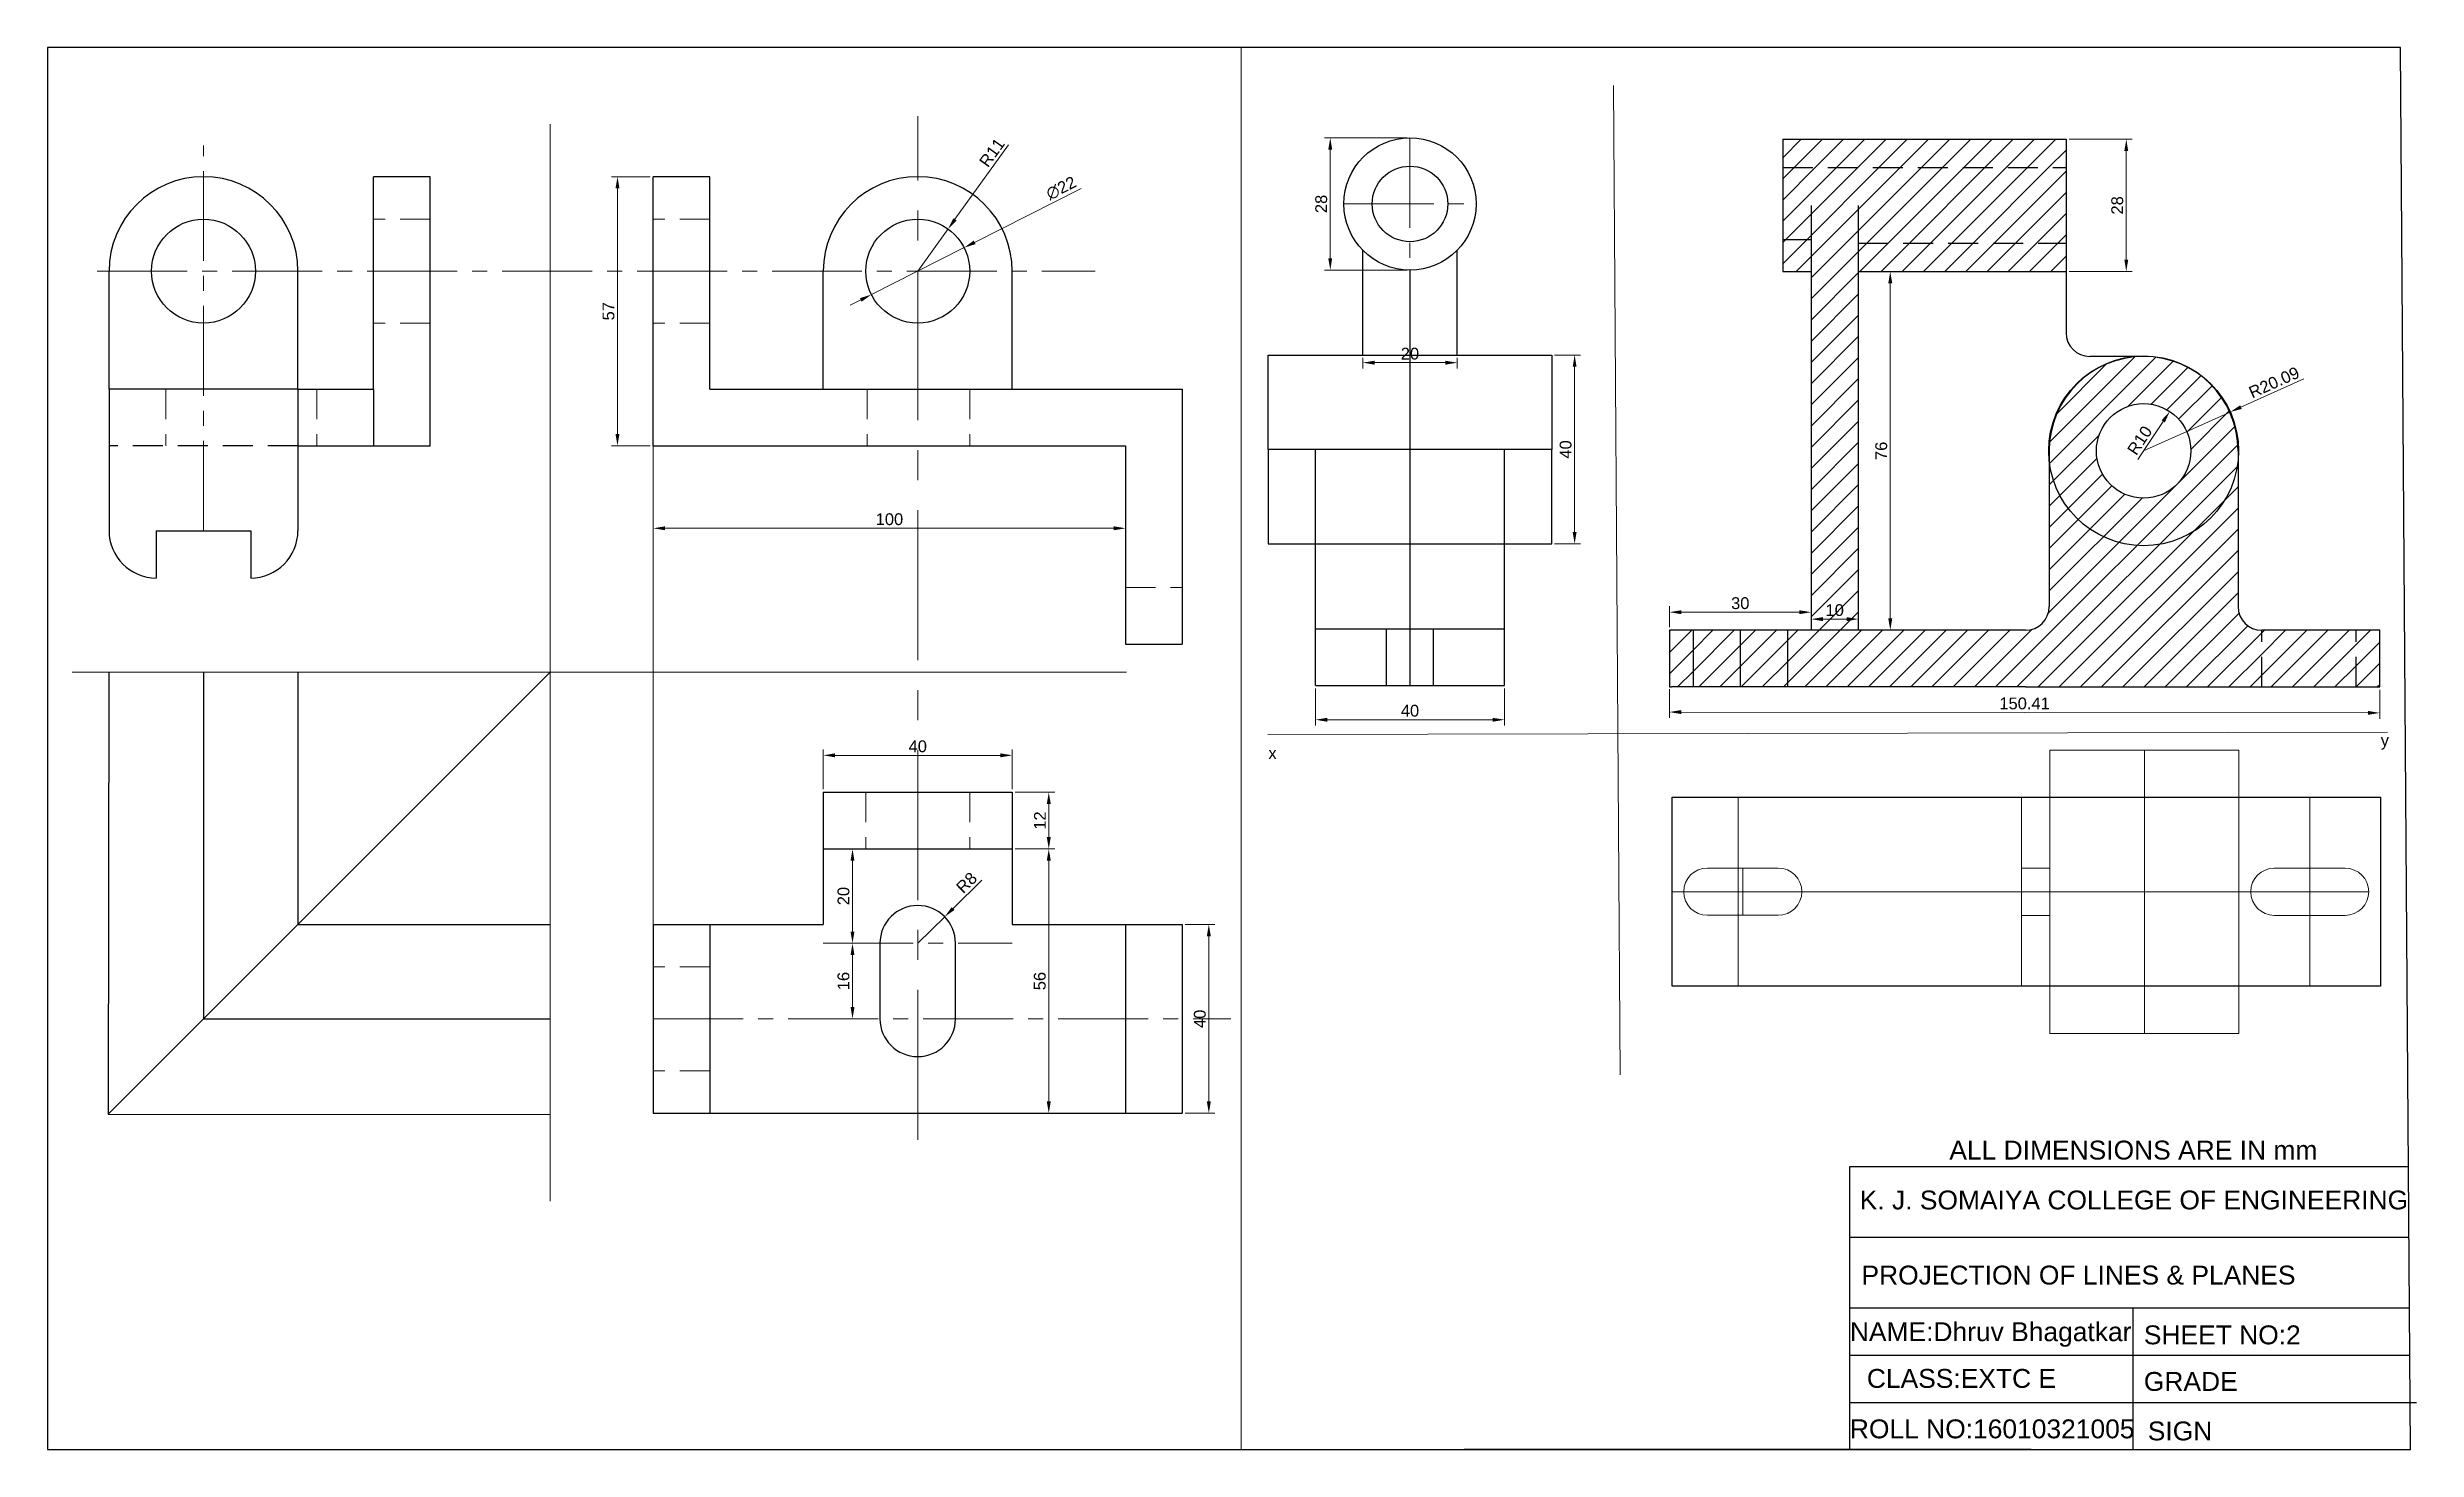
# Model space of a CAD drawing. Header units: millimetres. Extents: x 485 to 1032, y 0 to 1332.
# Drawn here: x 530 to 1032, y 0 to 297 of the extents above.
import ezdxf

# ---------------------------------------------------------------- set-up
doc = ezdxf.new("R2010")
doc.units = ezdxf.units.MM
for name, pattern in [('CENTER', [50.8, 31.75, -6.35, 6.35, -6.35]), ('CENTER2', [28.575, 19.05, -3.175, 3.175, -3.175]), ('DASHED2', [9.525, 6.35, -3.175])]:
    doc.linetypes.add(name, pattern=pattern)
doc.styles.get("Standard").update_dxf_attribs({"font": 'arial.ttf'})
doc.dimstyles.new('ISO-25', dxfattribs={"dimtxt": 2.5, "dimasz": 2.5, "dimexe": 1.25, "dimexo": 0.625, "dimtad": 1, "dimdsep": 46, "dimtxsty": 'Standard', "dimcen": 2.5, "dimclrd": 256, "dimclre": 256, "dimclrt": 256, "dimadec": 0, "dimazin": 0, "dimtfac": 1, "dimtmove": 0, "dimatfit": 3, "dimfxl": 1, "dimlwd": 9, "dimlwe": 9, "dimarcsym": 0})
pattern_1 = [(45, (-1652.1206, -1337.5027), (-2.245064, 2.245064), [])]

# ---------------------------------------------------------------- blocks, each defined once
blk = doc.blocks.new('*D18')
at = {"lineweight": 9, "transparency": 16777216}
for p, q in [((817.9, 277.84), (800.39, 277.84)), ((801.64, 252.34), (801.64, 275.34)), ((817.9, 249.84), (800.39, 249.84))]:
    blk.add_line(p, q, dxfattribs=at)
for points in [[(801.22, 275.34), (802.05, 275.34), (801.64, 277.84)], [(801.22, 252.34), (802.05, 252.34), (801.64, 249.84)]]:
    blk.add_solid(points, dxfattribs=at)
at = {"layer": 'Defpoints', "color": 0, "lineweight": 9, "transparency": 16777216}
for p in [(801.64, 277.84), (818.52, 277.84), (818.52, 249.84)]:
    blk.add_point(p, dxfattribs=at)
at = {"lineweight": 9, "transparency": 16777216, "insert": (799.73, 263.84), "char_height": 2.5, "attachment_point": 5, "rotation": 90}
blk.add_mtext('28', dxfattribs=at)
blk = doc.blocks.new('*D19')
at = {"lineweight": 9, "transparency": 16777216}
for p, q in [((808.52, 231.22), (808.52, 228.97)), ((828.52, 231.22), (828.52, 228.97)), ((811.02, 230.22), (826.02, 230.22))]:
    blk.add_line(p, q, dxfattribs=at)
for points in [[(811.02, 230.63), (811.02, 229.8), (808.52, 230.22)], [(826.02, 230.63), (826.02, 229.8), (828.52, 230.22)]]:
    blk.add_solid(points, dxfattribs=at)
at = {"layer": 'Defpoints', "color": 0, "lineweight": 9, "transparency": 16777216}
for p in [(808.52, 231.84), (828.52, 231.84), (828.52, 230.22)]:
    blk.add_point(p, dxfattribs=at)
at = {"lineweight": 9, "transparency": 16777216, "insert": (818.52, 232.12), "char_height": 2.5, "attachment_point": 5}
blk.add_mtext('20', dxfattribs=at)
blk = doc.blocks.new('*D20')
at = {"lineweight": 9, "transparency": 16777216}
for p, q in [((849.15, 231.84), (854.63, 231.84)), ((853.38, 229.34), (853.38, 194.34)), ((849.15, 191.84), (854.63, 191.84))]:
    blk.add_line(p, q, dxfattribs=at)
for points in [[(852.97, 229.34), (853.8, 229.34), (853.38, 231.84)], [(852.97, 194.34), (853.8, 194.34), (853.38, 191.84)]]:
    blk.add_solid(points, dxfattribs=at)
at = {"layer": 'Defpoints', "color": 0, "lineweight": 9, "transparency": 16777216}
for p in [(848.52, 231.84), (848.52, 191.84), (853.38, 191.84)]:
    blk.add_point(p, dxfattribs=at)
at = {"lineweight": 9, "transparency": 16777216, "insert": (851.48, 211.84), "char_height": 2.5, "attachment_point": 5, "rotation": 90}
blk.add_mtext('40', dxfattribs=at)
blk = doc.blocks.new('*D21')
at = {"lineweight": 9, "transparency": 16777216}
for p, q in [((798.52, 161.22), (798.52, 153.34)), ((838.52, 161.22), (838.52, 153.34)), ((801.02, 154.59), (836.02, 154.59))]:
    blk.add_line(p, q, dxfattribs=at)
for points in [[(801.02, 155), (801.02, 154.17), (798.52, 154.59)], [(836.02, 155), (836.02, 154.17), (838.52, 154.59)]]:
    blk.add_solid(points, dxfattribs=at)
at = {"layer": 'Defpoints', "color": 0, "lineweight": 9, "transparency": 16777216}
for p in [(798.52, 161.84), (838.52, 161.84), (838.52, 154.59)]:
    blk.add_point(p, dxfattribs=at)
at = {"lineweight": 9, "transparency": 16777216, "insert": (818.52, 156.49), "char_height": 2.5, "attachment_point": 5}
blk.add_mtext('40', dxfattribs=at)
blk = doc.blocks.new('*D22')
at = {"lineweight": 9, "transparency": 16777216}
for p, q in [((903.45, 174.17), (903.45, 177.15)), ((905.95, 175.9), (910.95, 175.9)), ((913.45, 174.17), (913.45, 177.15))]:
    blk.add_line(p, q, dxfattribs=at)
for points in [[(905.95, 176.32), (905.95, 175.48), (903.45, 175.9)], [(910.95, 176.32), (910.95, 175.48), (913.45, 175.9)]]:
    blk.add_solid(points, dxfattribs=at)
at = {"layer": 'Defpoints', "color": 0, "lineweight": 9, "transparency": 16777216}
for p in [(913.45, 175.9), (903.45, 173.54), (913.45, 173.54)]:
    blk.add_point(p, dxfattribs=at)
at = {"lineweight": 9, "transparency": 16777216, "insert": (908.45, 177.8), "char_height": 2.5, "attachment_point": 5}
blk.add_mtext('10', dxfattribs=at)
blk = doc.blocks.new('*D23')
at = {"lineweight": 9, "transparency": 16777216}
blk.add_line((972.64, 209.69), (978, 217.79), dxfattribs=at)
blk.add_solid([(977.65, 218.02), (978.35, 217.56), (979.38, 219.88)], dxfattribs=at)
at = {"layer": 'Defpoints', "color": 0, "lineweight": 9, "transparency": 16777216}
for p in [(979.38, 219.88), (973.86, 211.54)]:
    blk.add_point(p, dxfattribs=at)
at = {"lineweight": 9, "transparency": 16777216, "insert": (973.04, 213.75), "char_height": 2.5, "attachment_point": 5, "rotation": 56.4886}
blk.add_mtext('R10', dxfattribs=at)
blk = doc.blocks.new('*D24')
at = {"lineweight": 9, "transparency": 16777216}
for p, q in [((1007.77, 226.77), (994.47, 220.8)), ((973.86, 211.54), (992.19, 219.77))]:
    blk.add_line(p, q, dxfattribs=at)
blk.add_solid([(994.3, 221.18), (994.64, 220.42), (992.19, 219.77)], dxfattribs=at)
at = {"layer": 'Defpoints', "color": 0, "lineweight": 9, "transparency": 16777216}
for p in [(992.19, 219.77), (973.86, 211.54)]:
    blk.add_point(p, dxfattribs=at)
at = {"lineweight": 9, "transparency": 16777216, "insert": (1001.48, 226.03), "char_height": 2.5, "attachment_point": 5, "rotation": 24.187}
blk.add_mtext('R20.09', dxfattribs=at)
blk = doc.blocks.new('*D25')
at = {"lineweight": 9, "transparency": 16777216}
for p, q in [((958.07, 277.54), (971.43, 277.54)), ((970.18, 275.04), (970.18, 252.04)), ((958.07, 249.54), (971.43, 249.54))]:
    blk.add_line(p, q, dxfattribs=at)
for points in [[(969.77, 275.04), (970.6, 275.04), (970.18, 277.54)], [(969.77, 252.04), (970.6, 252.04), (970.18, 249.54)]]:
    blk.add_solid(points, dxfattribs=at)
at = {"layer": 'Defpoints', "color": 0, "lineweight": 9, "transparency": 16777216}
for p in [(957.45, 277.54), (957.45, 249.54), (970.18, 249.54)]:
    blk.add_point(p, dxfattribs=at)
at = {"lineweight": 9, "transparency": 16777216, "insert": (968.28, 263.54), "char_height": 2.5, "attachment_point": 5, "rotation": 90}
blk.add_mtext('28', dxfattribs=at)
blk = doc.blocks.new('*D26')
at = {"lineweight": 9, "transparency": 16777216}
for p, q in [((914.07, 249.54), (921.46, 249.54)), ((920.21, 247.04), (920.21, 176.04)), ((914.07, 173.54), (921.46, 173.54))]:
    blk.add_line(p, q, dxfattribs=at)
for points in [[(919.8, 247.04), (920.63, 247.04), (920.21, 249.54)], [(919.8, 176.04), (920.63, 176.04), (920.21, 173.54)]]:
    blk.add_solid(points, dxfattribs=at)
at = {"layer": 'Defpoints', "color": 0, "lineweight": 9, "transparency": 16777216}
for p in [(913.45, 249.54), (913.45, 173.54), (920.21, 173.54)]:
    blk.add_point(p, dxfattribs=at)
at = {"lineweight": 9, "transparency": 16777216, "insert": (918.31, 211.54), "char_height": 2.5, "attachment_point": 5, "rotation": 90}
blk.add_mtext('76', dxfattribs=at)
blk = doc.blocks.new('*D27')
at = {"lineweight": 9, "transparency": 16777216}
for p, q in [((873.45, 174.17), (873.45, 178.62)), ((875.95, 177.37), (900.95, 177.37)), ((903.45, 174.17), (903.45, 178.62))]:
    blk.add_line(p, q, dxfattribs=at)
for points in [[(875.95, 177.78), (875.95, 176.95), (873.45, 177.37)], [(900.95, 177.78), (900.95, 176.95), (903.45, 177.37)]]:
    blk.add_solid(points, dxfattribs=at)
at = {"layer": 'Defpoints', "color": 0, "lineweight": 9, "transparency": 16777216}
for p in [(903.45, 177.37), (873.45, 173.54), (903.45, 173.54)]:
    blk.add_point(p, dxfattribs=at)
at = {"lineweight": 9, "transparency": 16777216, "insert": (888.45, 179.27), "char_height": 2.5, "attachment_point": 5}
blk.add_mtext('30', dxfattribs=at)
blk = doc.blocks.new('*D28')
at = {"lineweight": 9, "transparency": 16777216}
for p, q in [((873.45, 161.1), (873.44, 154.97)), ((1023.86, 160.92), (1023.85, 154.79)), ((875.94, 156.22), (1021.35, 156.04))]:
    blk.add_line(p, q, dxfattribs=at)
for points in [[(875.94, 156.63), (875.94, 155.8), (873.44, 156.22)], [(1021.35, 156.46), (1021.35, 155.63), (1023.85, 156.04)]]:
    blk.add_solid(points, dxfattribs=at)
at = {"layer": 'Defpoints', "color": 0, "lineweight": 9, "transparency": 16777216}
for p in [(873.45, 161.72), (1023.86, 161.54), (1023.85, 156.04)]:
    blk.add_point(p, dxfattribs=at)
at = {"lineweight": 9, "transparency": 16777216, "insert": (948.65, 158.03), "char_height": 2.5, "attachment_point": 5, "rotation": 359.9311}
blk.add_mtext('150.41', dxfattribs=at)
blk = doc.blocks.new('*D41')
at = {"lineweight": 9, "transparency": 16777216}
for p, q in [((748.92, 267.13), (726.34, 255.7)), ((704.48, 244.64), (724.11, 254.58)), ((702.25, 243.51), (700.02, 242.38))]:
    blk.add_line(p, q, dxfattribs=at)
for points in [[(726.15, 256.08), (726.53, 255.33), (724.11, 254.58)], [(702.06, 243.88), (702.44, 243.14), (704.48, 244.64)]]:
    blk.add_solid(points, dxfattribs=at)
at = {"layer": 'Defpoints', "color": 0, "lineweight": 9, "transparency": 16777216}
for p in [(724.11, 254.58), (704.48, 244.64)]:
    blk.add_point(p, dxfattribs=at)
at = {"lineweight": 9, "transparency": 16777216, "insert": (744.67, 267.19), "char_height": 2.5, "attachment_point": 5, "rotation": 26.8454}
blk.add_mtext('∅22', dxfattribs=at)
blk = doc.blocks.new('*D42')
at = {"lineweight": 9, "transparency": 16777216}
for p, q in [((733.5, 276.37), (722.17, 260.58)), ((714.3, 249.61), (720.71, 258.54))]:
    blk.add_line(p, q, dxfattribs=at)
blk.add_solid([(721.83, 260.82), (722.51, 260.33), (720.71, 258.54)], dxfattribs=at)
at = {"layer": 'Defpoints', "color": 0, "lineweight": 9, "transparency": 16777216}
for p in [(720.71, 258.54), (714.3, 249.61)]:
    blk.add_point(p, dxfattribs=at)
at = {"lineweight": 9, "transparency": 16777216, "insert": (730.01, 274.72), "char_height": 2.5, "attachment_point": 5, "rotation": 54.3286}
blk.add_mtext('R11', dxfattribs=at)
blk = doc.blocks.new('*D43')
at = {"lineweight": 9, "transparency": 16777216}
for p, q in [((658.3, 211.98), (658.3, 193.89)), ((758.3, 211.98), (758.3, 193.89)), ((660.8, 195.14), (755.8, 195.14))]:
    blk.add_line(p, q, dxfattribs=at)
for points in [[(660.8, 195.56), (660.8, 194.73), (658.3, 195.14)], [(755.8, 195.56), (755.8, 194.73), (758.3, 195.14)]]:
    blk.add_solid(points, dxfattribs=at)
at = {"layer": 'Defpoints', "color": 0, "lineweight": 9, "transparency": 16777216}
for p in [(658.3, 212.61), (758.3, 212.61), (758.3, 195.14)]:
    blk.add_point(p, dxfattribs=at)
at = {"lineweight": 9, "transparency": 16777216, "insert": (708.3, 197.05), "char_height": 2.5, "attachment_point": 5}
blk.add_mtext('100', dxfattribs=at)
blk = doc.blocks.new('*D44')
at = {"lineweight": 9, "transparency": 16777216}
for p, q in [((694.92, 107.24), (701.73, 107.24)), ((700.48, 104.74), (700.48, 93.74)), ((694.92, 91.24), (701.73, 91.24))]:
    blk.add_line(p, q, dxfattribs=at)
for points in [[(700.07, 104.74), (700.9, 104.74), (700.48, 107.24)], [(700.07, 93.74), (700.9, 93.74), (700.48, 91.24)]]:
    blk.add_solid(points, dxfattribs=at)
at = {"layer": 'Defpoints', "color": 0, "lineweight": 9, "transparency": 16777216}
for p in [(694.3, 107.24), (694.3, 91.24), (700.48, 91.24)]:
    blk.add_point(p, dxfattribs=at)
at = {"transparency": 16777216, "insert": (698.58, 99.24), "char_height": 2.5, "attachment_point": 5, "rotation": 90}
blk.add_mtext('16', dxfattribs=at)
blk = doc.blocks.new('*D45')
at = {"lineweight": 9, "transparency": 16777216}
for p, q in [((694.92, 127.24), (701.73, 127.24)), ((700.48, 124.74), (700.48, 109.74)), ((694.92, 107.24), (701.73, 107.24))]:
    blk.add_line(p, q, dxfattribs=at)
for points in [[(700.07, 124.74), (700.9, 124.74), (700.48, 127.24)], [(700.07, 109.74), (700.9, 109.74), (700.48, 107.24)]]:
    blk.add_solid(points, dxfattribs=at)
at = {"layer": 'Defpoints', "color": 0, "lineweight": 9, "transparency": 16777216}
for p in [(694.3, 127.24), (694.3, 107.24), (700.48, 107.24)]:
    blk.add_point(p, dxfattribs=at)
at = {"transparency": 16777216, "insert": (698.58, 117.24), "char_height": 2.5, "attachment_point": 5, "rotation": 90}
blk.add_mtext('20', dxfattribs=at)
blk = doc.blocks.new('*D46')
at = {"lineweight": 9, "transparency": 16777216}
for p, q in [((727.86, 120.59), (721.78, 114.61)), ((714.3, 107.24), (720, 112.85))]:
    blk.add_line(p, q, dxfattribs=at)
blk.add_solid([(721.48, 114.9), (722.07, 114.31), (720, 112.85)], dxfattribs=at)
at = {"layer": 'Defpoints', "color": 0, "lineweight": 9, "transparency": 16777216}
for p in [(720, 112.85), (714.3, 107.24)]:
    blk.add_point(p, dxfattribs=at)
at = {"transparency": 16777216, "insert": (724.64, 120.09), "char_height": 2.5, "attachment_point": 5, "rotation": 44.5676}
blk.add_mtext('R8', dxfattribs=at)
blk = doc.blocks.new('*D47')
at = {"lineweight": 9, "transparency": 16777216}
for p, q in [((734.92, 139.24), (743.29, 139.24)), ((742.04, 136.74), (742.04, 129.74)), ((734.92, 127.24), (743.29, 127.24))]:
    blk.add_line(p, q, dxfattribs=at)
for points in [[(741.62, 136.74), (742.46, 136.74), (742.04, 139.24)], [(741.62, 129.74), (742.46, 129.74), (742.04, 127.24)]]:
    blk.add_solid(points, dxfattribs=at)
at = {"layer": 'Defpoints', "color": 0, "lineweight": 9, "transparency": 16777216}
for p in [(734.3, 139.24), (734.3, 127.24), (742.04, 127.24)]:
    blk.add_point(p, dxfattribs=at)
at = {"transparency": 16777216, "insert": (740.16, 133.24), "char_height": 2.5, "attachment_point": 5, "rotation": 90}
blk.add_mtext('12', dxfattribs=at)
blk = doc.blocks.new('*D48')
at = {"lineweight": 9, "transparency": 16777216}
for p, q in [((770.92, 111.24), (777.18, 111.24)), ((775.93, 108.74), (775.93, 73.74)), ((770.92, 71.24), (777.18, 71.24))]:
    blk.add_line(p, q, dxfattribs=at)
for points in [[(775.51, 108.74), (776.35, 108.74), (775.93, 111.24)], [(775.51, 73.74), (776.35, 73.74), (775.93, 71.24)]]:
    blk.add_solid(points, dxfattribs=at)
at = {"layer": 'Defpoints', "color": 0, "lineweight": 9, "transparency": 16777216}
for p in [(770.3, 111.24), (770.3, 71.24), (775.93, 71.24)]:
    blk.add_point(p, dxfattribs=at)
at = {"transparency": 16777216, "insert": (774.03, 91.24), "char_height": 2.5, "attachment_point": 5, "rotation": 90}
blk.add_mtext('40', dxfattribs=at)
blk = doc.blocks.new('*D49')
at = {"lineweight": 9, "transparency": 16777216}
for p, q in [((734.92, 127.24), (743.29, 127.24)), ((742.04, 124.74), (742.04, 73.74)), ((734.92, 71.24), (743.29, 71.24))]:
    blk.add_line(p, q, dxfattribs=at)
for points in [[(741.62, 124.74), (742.46, 124.74), (742.04, 127.24)], [(741.62, 73.74), (742.46, 73.74), (742.04, 71.24)]]:
    blk.add_solid(points, dxfattribs=at)
at = {"layer": 'Defpoints', "color": 0, "lineweight": 9, "transparency": 16777216}
for p in [(734.3, 127.24), (734.3, 71.24), (742.04, 71.24)]:
    blk.add_point(p, dxfattribs=at)
at = {"transparency": 16777216, "insert": (740.14, 99.24), "char_height": 2.5, "attachment_point": 5, "rotation": 90}
blk.add_mtext('56', dxfattribs=at)
blk = doc.blocks.new('*D50')
at = {"lineweight": 9, "transparency": 16777216}
for p, q in [((657.67, 269.61), (649.47, 269.61)), ((650.72, 215.11), (650.72, 267.11)), ((657.67, 212.61), (649.47, 212.61))]:
    blk.add_line(p, q, dxfattribs=at)
for points in [[(650.3, 267.11), (651.14, 267.11), (650.72, 269.61)], [(650.3, 215.11), (651.14, 215.11), (650.72, 212.61)]]:
    blk.add_solid(points, dxfattribs=at)
at = {"layer": 'Defpoints', "color": 0, "lineweight": 9, "transparency": 16777216}
for p in [(650.72, 269.61), (658.3, 269.61), (658.3, 212.61)]:
    blk.add_point(p, dxfattribs=at)
at = {"transparency": 16777216, "insert": (648.82, 241.11), "char_height": 2.5, "attachment_point": 5, "rotation": 90}
blk.add_mtext('57', dxfattribs=at)
blk = doc.blocks.new('*D51')
at = {"lineweight": 9, "transparency": 16777216}
for p, q in [((694.3, 139.86), (694.3, 148.3)), ((696.8, 147.05), (731.8, 147.05)), ((734.3, 139.86), (734.3, 148.3))]:
    blk.add_line(p, q, dxfattribs=at)
for points in [[(696.8, 147.47), (696.8, 146.63), (694.3, 147.05)], [(731.8, 147.47), (731.8, 146.63), (734.3, 147.05)]]:
    blk.add_solid(points, dxfattribs=at)
at = {"layer": 'Defpoints', "color": 0, "lineweight": 9, "transparency": 16777216}
for p in [(734.3, 147.05), (694.3, 139.24), (734.3, 139.24)]:
    blk.add_point(p, dxfattribs=at)
at = {"transparency": 16777216, "insert": (714.3, 148.95), "char_height": 2.5, "attachment_point": 5}
blk.add_mtext('40', dxfattribs=at)

msp = doc.modelspace()

# ---------------------------------------------------------------- hatches: boundary and pattern name
h = msp.add_hatch()
h.set_pattern_fill('ANSI31', color=256)
h.set_pattern_definition(pattern_1)
h.paths.add_polyline_path([(897.449, 277.541), (897.449, 271.541), (957.449, 271.541), (957.449, 277.541)])
h.paths.add_polyline_path([(957.449, 249.541), (957.449, 255.541), (913.449, 255.541), (913.449, 249.541)])
h.paths.add_polyline_path([(897.449, 256.337), (897.449, 249.541), (903.449, 249.541), (903.449, 256.337)])
h = msp.add_hatch()
h.set_pattern_fill('ANSI31', color=256)
h.set_pattern_definition(pattern_1)
h.paths.add_polyline_path([(957.449, 255.541), (957.449, 271.541), (897.449, 271.541), (897.449, 256.337), (903.449, 256.337), (903.449, 173.541), (913.449, 173.541), (913.449, 255.541)])
h = msp.add_hatch()
h.set_pattern_fill('ANSI31', color=256)
h.set_pattern_definition(pattern_1)
h.paths.add_polyline_path([(953.858, 211.541, 1), (993.858, 211.541, 1)])
h.paths.add_polyline_path([(983.858, 211.541, -1), (963.858, 211.541, -1)], flags=16)
h.paths.add_polyline_path([(993.858, 211.541, -1), (953.858, 211.541), (953.858, 178.541, -0.4142136), (948.858, 173.541), (898.449, 173.541), (898.449, 161.541), (948.858, 161.541), (998.858, 161.541), (998.858, 173.541, -0.4142136), (993.858, 178.541)])
h = msp.add_hatch()
h.set_pattern_fill('ANSI31', color=256)
h.set_pattern_definition(pattern_1)
h.paths.add_polyline_path([(878.449, 173.541), (873.449, 173.541), (873.449, 161.722), (873.449, 161.541), (873.858, 161.541), (878.449, 161.541), (878.449, 161.722)])
h = msp.add_hatch()
h.set_pattern_fill('ANSI31', color=256)
h.set_pattern_definition(pattern_1)
h.paths.add_polyline_path([(1018.858, 173.541), (998.858, 173.541), (998.858, 161.541), (1018.858, 161.541)])
h.paths.add_polyline_path([(898.449, 173.541), (888.449, 173.541), (888.449, 161.541), (898.449, 161.541)])
h.paths.add_polyline_path([(888.449, 173.541), (878.449, 173.541), (878.449, 161.541), (888.449, 161.541)])
h = msp.add_hatch()
h.set_pattern_fill('ANSI31', color=256)
h.set_pattern_definition(pattern_1)
h.paths.add_polyline_path([(1023.858, 173.541), (1018.858, 173.541), (1018.858, 161.541), (1023.858, 161.541)])

# ---------------------------------------------------------------- linework, layer by layer
at = {"lineweight": 9}
for p, q in [((782.765, 297), (782.765, 0)), ((861.6, 288.93), (862.994, 79.367)), ((636.5, 280.747), (636.5, 52.62)), ((818.522, 263.842), (804.522, 263.842)), ((658.296, 212.608), (658.296, 111.237)), ((798.522, 211.842), (788.522, 211.842)), ((535.251, 164.675), (758.477, 164.675)), ((636.5, 164.675), (542.902, 71.076)), ((788.416, 151.435), (1025.511, 151.98)), ((954.024, 148.159), (954.024, 88.159)), ((954.024, 148.159), (974.024, 148.159)), ((974.024, 148.159), (974.024, 88.159)), ((994.024, 148.159), (974.024, 148.159)), ((994.024, 118.159), (994.024, 148.159)), ((994.024, 148.159), (994.024, 88.159)), ((874.024, 138.159), (874.024, 98.159)), ((874.024, 138.159), (874.024, 128.159)), ((888.024, 138.159), (888.024, 98.159)), ((948.024, 138.159), (888.024, 138.159)), ((948.024, 98.159), (948.024, 138.159)), ((1024.024, 138.159), (994.024, 138.159)), ((1024.024, 138.159), (994.024, 138.159)), ((1024.024, 138.159), (994.024, 138.159)), ((1009.024, 138.159), (1009.024, 98.159)), ((1024.024, 138.159), (1024.024, 98.159)), ((1024.024, 138.159), (1024.024, 128.159)), ((1024.024, 128.159), (1024.024, 108.159)), ((881.484, 123.174), (896.484, 123.174)), ((888.984, 123.174), (888.984, 113.174)), ((954.024, 123.159), (948.024, 123.159)), ((1001.524, 123.159), (1016.524, 123.159)), ((1009.024, 123.159), (1009.024, 113.159)), ((996.524, 118.159), (874.024, 118.159)), ((874.024, 118.159), (889.024, 118.159)), ((876.484, 118.174), (901.484, 118.174)), ((996.524, 118.159), (1021.524, 118.159)), ((881.484, 113.174), (896.484, 113.174)), ((954.024, 113.159), (948.024, 113.159)), ((954.024, 113.159), (948.024, 113.159)), ((954.024, 113.159), (948.024, 113.159)), ((1001.524, 113.159), (1016.524, 113.159)), ((948.024, 98.159), (948.024, 104.159)), ((888.024, 98.159), (948.024, 98.159)), ((954.024, 88.159), (994.024, 88.159))]:
    msp.add_line(p, q, dxfattribs=at)
at = {"linetype": 'CENTER', "lineweight": 9}
msp.add_line((714.296, 65.61), (714.296, 282.411), dxfattribs=at)
at = {"linetype": 'CENTER2', "lineweight": 9}
for p, q in [((563.062, 194.608), (563.062, 276.23)), ((818.522, 277.842), (818.522, 249.842)), ((804.522, 263.842), (832.522, 263.842)), ((540.564, 249.608), (751.84, 249.608)), ((818.522, 231.842), (818.522, 216.842)), ((563.062, 91.237), (563.062, 164.675)), ((694.296, 107.237), (734.296, 107.237)), ((563.062, 91.237), (636.5, 91.237)), ((658.296, 91.237), (780.615, 91.237))]:
    msp.add_line(p, q, dxfattribs=at)
at = {"lineweight": 30}
for p, q in [((897.449, 277.541), (957.449, 277.541)), ((897.449, 277.541), (897.449, 249.541)), ((957.449, 277.541), (957.449, 249.541)), ((611.062, 269.608), (599.062, 269.608)), ((599.062, 224.608), (599.062, 269.608)), ((611.062, 212.608), (611.062, 269.608)), ((658.296, 212.608), (658.296, 269.608)), ((670.296, 269.608), (658.296, 269.608)), ((670.296, 224.608), (670.296, 269.608)), ((903.449, 263.541), (903.449, 173.541)), ((913.449, 263.541), (913.449, 173.541)), ((808.522, 231.842), (808.522, 254.044)), ((828.522, 231.842), (828.522, 254.044)), ((543.062, 224.608), (543.062, 249.608)), ((583.062, 224.608), (583.062, 249.608)), ((694.296, 224.608), (694.296, 249.608)), ((734.296, 224.608), (734.296, 249.608)), ((818.522, 249.842), (818.522, 231.842)), ((897.449, 249.541), (903.449, 249.541)), ((913.449, 249.541), (957.449, 249.541)), ((957.449, 249.541), (957.449, 236.541)), ((788.522, 211.842), (788.522, 231.842)), ((788.522, 231.842), (848.522, 231.842)), ((818.522, 231.842), (818.522, 161.842)), ((848.522, 231.842), (848.522, 211.842)), ((973.858, 231.541), (962.449, 231.541)), ((583.062, 224.608), (543.062, 224.608)), ((543.062, 224.608), (543.062, 194.608)), ((583.062, 224.608), (583.062, 194.608)), ((583.062, 224.608), (599.062, 224.608)), ((599.062, 224.608), (599.062, 212.608)), ((670.296, 224.608), (770.296, 224.608)), ((770.296, 224.608), (770.296, 170.608)), ((583.062, 212.608), (599.062, 212.608)), ((599.062, 212.608), (611.062, 212.608)), ((658.296, 212.608), (758.296, 212.608)), ((758.296, 212.608), (758.296, 170.608)), ((848.522, 211.842), (788.522, 211.842)), ((788.522, 211.842), (788.522, 191.842)), ((798.522, 173.842), (798.522, 211.842)), ((838.522, 173.842), (838.522, 211.842)), ((848.522, 191.842), (848.522, 211.842)), ((953.858, 211.541), (953.858, 178.541)), ((993.858, 211.541), (993.858, 178.541)), ((553.062, 194.608), (573.062, 194.608)), ((553.062, 194.608), (553.062, 184.608)), ((573.062, 194.608), (573.062, 184.608)), ((788.522, 191.842), (848.522, 191.842)), ((758.296, 170.608), (770.296, 170.608)), ((798.522, 161.842), (798.522, 173.842)), ((798.522, 173.842), (838.522, 173.842)), ((813.522, 161.842), (813.522, 173.842)), ((823.522, 161.842), (823.522, 173.842)), ((838.522, 161.842), (838.522, 173.842)), ((873.449, 173.541), (873.449, 161.722)), ((948.858, 173.541), (873.449, 173.541)), ((1023.858, 173.541), (998.858, 173.541)), ((1023.858, 161.541), (1023.858, 173.541)), ((798.522, 161.842), (838.522, 161.842)), ((948.858, 161.541), (873.858, 161.541)), ((948.858, 161.541), (1023.858, 161.541)), ((694.296, 139.237), (734.296, 139.237)), ((694.296, 139.237), (694.296, 111.237)), ((734.296, 139.237), (734.296, 111.237)), ((694.296, 127.237), (734.296, 127.237)), ((658.296, 111.237), (694.296, 111.237)), ((658.296, 111.237), (658.296, 71.237)), ((670.296, 111.237), (670.296, 71.237)), ((734.296, 111.237), (770.296, 111.237)), ((758.296, 111.237), (758.296, 71.237)), ((770.296, 111.237), (770.296, 71.237)), ((706.296, 107.237), (706.296, 91.237)), ((722.296, 91.237), (722.296, 107.237)), ((658.296, 71.237), (770.296, 71.237))]:
    msp.add_line(p, q, dxfattribs=at)
at = {"linetype": 'DASHED2'}
for p, q in [((897.449, 271.541), (957.449, 271.541)), ((897.449, 256.337), (903.449, 256.337)), ((913.449, 255.541), (957.449, 255.541)), ((998.858, 161.541), (998.858, 173.541)), ((1018.858, 161.541), (1018.858, 173.541))]:
    msp.add_line(p, q, dxfattribs=at)
at = {"linetype": 'DASHED2', "lineweight": 9}
for p, q in [((611.062, 260.608), (599.062, 260.608)), ((670.296, 260.608), (658.296, 260.608)), ((611.062, 238.608), (599.062, 238.608)), ((670.296, 238.608), (658.296, 238.608)), ((555.062, 224.608), (555.062, 212.608)), ((587.062, 224.608), (587.062, 212.608)), ((703.563, 224.608), (703.563, 212.608)), ((725.296, 224.608), (725.296, 212.608)), ((758.296, 182.608), (770.296, 182.608)), ((703.296, 139.237), (703.296, 127.237)), ((725.296, 139.237), (725.296, 127.237)), ((670.296, 102.237), (658.296, 102.237)), ((670.296, 80.237), (658.296, 80.237))]:
    msp.add_line(p, q, dxfattribs=at)
at = {"linetype": 'DASHED2', "lineweight": 30}
msp.add_line((583.062, 212.608), (543.062, 212.608), dxfattribs=at)
for p, q in [((878.449, 173.541), (878.449, 161.722)), ((888.449, 173.541), (888.449, 161.722)), ((898.449, 173.541), (898.449, 161.722)), ((543.023, 164.675), (542.902, 71.076)), ((563.062, 164.675), (563.062, 91.237)), ((583.062, 164.675), (583.062, 111.237)), ((873.449, 161.722), (873.449, 161.541)), ((873.449, 161.541), (873.858, 161.541)), ((878.449, 161.722), (878.449, 161.541)), ((888.449, 161.722), (888.449, 161.541)), ((898.449, 161.722), (898.449, 161.541)), ((898.449, 161.541), (898.449, 161.541)), ((583.062, 111.237), (636.5, 111.237)), ((563.062, 91.237), (636.5, 91.237)), ((542.902, 71.076), (636.5, 70.954)), ((911.658, 0), (911.658, 60)), ((911.658, 60), (1029.935, 60)), ((911.658, 45), (1030.044, 45)), ((911.658, 30), (1030.153, 30)), ((971.658, 0), (971.658, 30)), ((911.658, 20), (1030.225, 20)), ((911.658, 10), (1031.658, 10)), ((950.011, 0), (830.011, 0))]:
    msp.add_line(p, q)
msp.add_lwpolyline([(530.011, 0), (1030.371, 0), (1028.214, 297), (530.011, 297)], close=True)
at = {"lineweight": 30}
msp.add_lwpolyline([(874.024, 138.159), (1024.024, 138.159), (1024.024, 98.159), (874.024, 98.159)], close=True, dxfattribs=at)
for centre, radius in [((818.522, 263.842), 14), ((818.522, 263.842), 8), ((563.062, 249.608), 11), ((714.296, 249.608), 11), ((973.858, 211.541), 20.092), ((973.858, 211.541), 10)]:
    msp.add_circle(centre, radius, dxfattribs=at)
for centre, radius, start, end in [((563.062, 249.608), 20, 0, 180), ((714.296, 249.608), 20, 360, 180), ((962.449, 236.541), 5, 180, 270), ((553.062, 194.608), 10, 180, 270), ((573.062, 194.608), 10, 270, 0), ((948.858, 178.541), 5, 270, 0), ((998.858, 178.541), 5, 180, 270), ((714.296, 107.237), 8, 360, 180), ((714.296, 91.237), 8, 180, 0)]:
    msp.add_arc(centre, radius, start, end, dxfattribs=at)
msp.add_arc((973.858, 211.541), 20, 0, 180)
at = {"lineweight": 9}
for centre, start, end in [((881.484, 118.174), 90, 270), ((896.484, 118.174), 270, 90), ((1001.524, 118.159), 90, 270), ((1016.524, 118.159), 270, 90)]:
    msp.add_arc(centre, 5, start, end, dxfattribs=at)

# ---------------------------------------------------------------- texts
for s, p in [('y', (1024.056, 149)), ('x', (788.54, 146.267))]:
    msp.add_text(s, height=2.5, dxfattribs=at).set_placement(p)
for s, p in [('ALL DIMENSIONS ARE IN mm', (932.721, 61.445)), ('K. J. SOMAIYA COLLEGE OF ENGINEERING', (913.745, 50.872)), ('PROJECTION OF LINES & PLANES', (914.118, 34.972)), ('NAME:Dhruv Bhagatkar', (911.658, 22.977)), ('SHEET NO:2', (973.903, 22.308)), ('CLASS:EXTC E', (915.258, 13.084)), ('GRADE', (973.903, 12.44)), ('ROLL NO:16010321005', (911.658, 2.399)), ('SIGN', (974.74, 1.955))]:
    msp.add_text(s, height=4).set_placement(p)

# ---------------------------------------------------------------- dimensions: what is measured, and where the dimension line sits
for center, mpoint, picture, middle in [((714.296, 249.608), (720.711, 258.544), '*D42', (731.538, 273.627)), ((973.858, 211.541), (979.379, 219.879), '*D23', (974.627, 212.702))]:
    dim = msp.add_radius_dim(center=center, mpoint=mpoint, dimstyle='ISO-25', dxfattribs=at)
    dim.commit()
    dim.dimension.update_dxf_attribs({"geometry": picture, "text_midpoint": middle, "dimtype": 164})
for base, p1, p2, picture, middle in [((801.635, 277.842), (818.522, 249.842), (818.522, 277.842), '*D18', (799.734, 263.842)), ((970.184, 249.541), (957.449, 277.541), (957.449, 249.541), '*D25', (968.283, 263.541)), ((920.212, 173.541), (913.449, 249.541), (913.449, 173.541), '*D26', (918.311, 211.541)), ((853.384, 191.842), (848.522, 231.842), (848.522, 191.842), '*D20', (851.482, 211.842))]:
    dim = msp.add_linear_dim(base=base, p1=p1, p2=p2, angle=90, dimstyle='ISO-25', dxfattribs=at)
    dim.commit()
    dim.dimension.update_dxf_attribs({"geometry": picture, "text_midpoint": middle})
for base, p1, p2, picture, middle in [((650.719, 269.608), (658.296, 212.608), (658.296, 269.608), '*D50', (648.822, 241.108)), ((742.04, 127.237), (734.296, 139.237), (734.296, 127.237), '*D47', (740.16, 133.237)), ((700.482, 107.237), (694.296, 127.237), (694.296, 107.237), '*D45', (698.581, 117.237)), ((742.04, 71.237), (734.296, 127.237), (734.296, 71.237), '*D49', (740.139, 99.237)), ((775.931, 71.237), (770.296, 111.237), (770.296, 71.237), '*D48', (774.029, 91.237)), ((700.482, 91.237), (694.296, 107.237), (694.296, 91.237), '*D44', (698.581, 99.237))]:
    dim = msp.add_linear_dim(base=base, p1=p1, p2=p2, angle=90, dimstyle='ISO-25')
    dim.commit()
    dim.dimension.update_dxf_attribs({"geometry": picture, "text_midpoint": middle})
dim = msp.add_diameter_dim_2p(p1=(704.482, 244.641), p2=(724.111, 254.576), dimstyle='ISO-25', dxfattribs=at)
dim.commit()
dim.dimension.update_dxf_attribs({"geometry": '*D41', "text_midpoint": (745.564, 265.434), "dimtype": 163})
for base, p1, p2, picture, middle in [((828.522, 230.217), (808.522, 231.842), (828.522, 231.842), '*D19', (818.522, 232.119)), ((758.296, 195.144), (658.296, 212.608), (758.296, 212.608), '*D43', (708.296, 197.046)), ((903.449, 177.368), (873.449, 173.541), (903.449, 173.541), '*D27', (888.449, 179.27)), ((913.449, 175.9), (903.449, 173.541), (913.449, 173.541), '*D22', (908.449, 177.801)), ((838.522, 154.588), (798.522, 161.842), (838.522, 161.842), '*D21', (818.522, 156.49))]:
    dim = msp.add_linear_dim(base=base, p1=p1, p2=p2, dimstyle='ISO-25', dxfattribs=at)
    dim.commit()
    dim.dimension.update_dxf_attribs({"geometry": picture, "text_midpoint": middle})
dim = msp.add_radius_dim(center=(973.858, 211.541), mpoint=(992.187, 219.774), dimstyle='ISO-25', dxfattribs=at)
dim.commit()
dim.dimension.update_dxf_attribs({"geometry": '*D24', "text_midpoint": (1001.48, 226.032)})
dim = msp.add_aligned_dim(p1=(873.449, 161.722), p2=(1023.858, 161.541), distance=-5.502, dimstyle='ISO-25', dxfattribs=at)
dim.commit()
dim.dimension.update_dxf_attribs({"geometry": '*D28', "text_midpoint": (948.649, 158.031)})
dim = msp.add_linear_dim(base=(734.296, 147.051), p1=(694.296, 139.237), p2=(734.296, 139.237), dimstyle='ISO-25')
dim.commit()
dim.dimension.update_dxf_attribs({"geometry": '*D51', "text_midpoint": (714.296, 148.952)})
dim = msp.add_radius_dim(center=(714.296, 107.237), mpoint=(719.996, 112.851), dimstyle='ISO-25')
dim.commit()
dim.dimension.update_dxf_attribs({"geometry": '*D46', "text_midpoint": (725.973, 118.739), "dimtype": 164})

doc.saveas('drawing.dxf')
